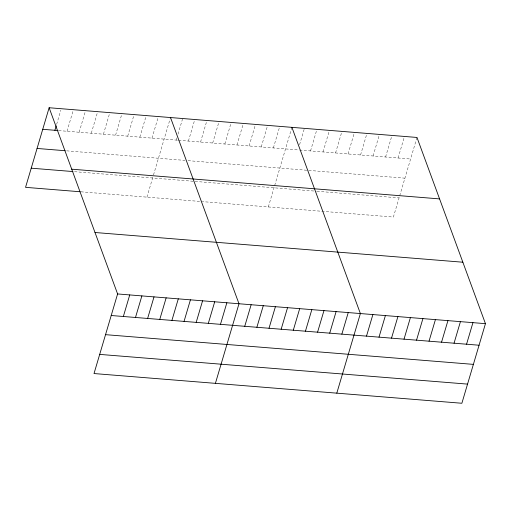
<?xml version="1.0" encoding="UTF-8"?>
<svg xmlns="http://www.w3.org/2000/svg" width="511" height="511" viewBox="0 0 511 511"><rect width="100%" height="100%" fill="white"/><g stroke="black" fill="none" stroke-linecap="round" stroke-linejoin="round"><path stroke-width="0.38" stroke-dasharray="2.56 1.92" d="M56.644 124.333L60.828 110.204M67.018 131.263L73.405 109.699M79.16 132.24L85.548 110.683M91.297 133.224L97.684 111.66M103.439 134.201L109.827 112.644M115.575 135.185L121.963 113.621M127.718 136.169L134.106 114.605M139.854 137.146L146.242 115.582M151.991 138.13L158.378 116.565M146.938 197.144L153.287 175.714M153.511 174.954L170.297 118.29M176.269 140.091L176.934 137.855M178.032 134.138L182.657 118.526M188.412 141.068L194.8 119.504M200.548 142.052L206.936 120.487M212.691 143.029L219.078 121.465M224.827 144.013L231.215 122.448M236.97 144.99L243.357 123.426M249.106 145.974L255.494 124.409M261.249 146.951L267.63 125.387M273.385 147.935L279.773 126.37M268.332 206.949L291.692 128.095M299.574 144.722L304.415 128.363M310.535 150.937L316.922 129.372M323.048 151.946L329.429 130.382M335.555 152.955L341.942 131.391M348.061 153.964L354.449 132.4M360.568 154.974L366.955 133.416M373.075 155.989L379.462 134.425M385.581 156.998L391.969 135.434M398.088 158.008L404.476 136.443M416.982 137.453L393.4 217.054L202.324 201.621M58.676 130.586L177.79 140.212M178.55 140.269L298.028 149.927M299.593 150.049L410.595 159.017M66.66 150.841L185.014 160.403M188.048 160.652L307.992 170.342M308.772 170.406L404.923 178.167M74.472 171.677L194.34 181.36M195.1 181.424L316.22 191.21M316.999 191.274L399.078 197.904M80.936 191.81L201.57 201.558"/><path stroke-width="0.77" d="M49.126 107.738L117.6 293.946L94.018 373.547L461.874 403.262L485.45 323.661L416.982 137.453L49.126 107.738L25.55 187.339L80.176 191.753M54.881 130.279L56.204 125.821M123.349 316.488L129.737 294.924M135.492 317.472L141.879 295.907M147.628 318.449L154.015 296.885M159.764 319.432L166.152 297.868M171.907 320.41L178.294 298.846M184.043 321.393L190.431 299.829M196.186 322.371L202.573 300.813M208.322 323.354L214.709 301.79M220.465 324.332L226.852 302.774M215.412 383.352L238.988 303.751L170.521 117.543M244.743 326.293L251.131 304.735M256.88 327.276L263.267 305.712M269.016 328.26L275.403 306.696M281.159 329.237L287.546 307.673M293.295 330.221L299.682 308.657M305.437 331.198L311.825 309.634M317.574 332.182L323.961 310.618M329.716 333.159L336.104 311.595M341.853 334.143L348.24 312.579M336.8 393.157L360.383 313.556L291.909 127.348M366.502 336.129L372.889 314.572M379.009 337.145L385.396 315.581M391.515 338.154L397.903 316.59M404.022 339.163L410.41 317.599M416.529 340.173L422.916 318.609M429.036 341.182L435.423 319.618M441.542 342.191L447.93 320.633M454.049 343.207L460.437 321.643M466.556 344.216L472.943 322.652M42.739 129.302L57.915 130.529M37.067 148.452L65.14 150.719M71.725 169.186L439.575 198.9M31.222 168.183L72.952 171.555M95.001 232.499L462.857 262.213M117.6 293.946L485.45 323.661M111.213 315.511L479.063 345.225M105.534 334.66L473.39 364.375M99.69 354.391L467.546 384.112"/></g></svg>
